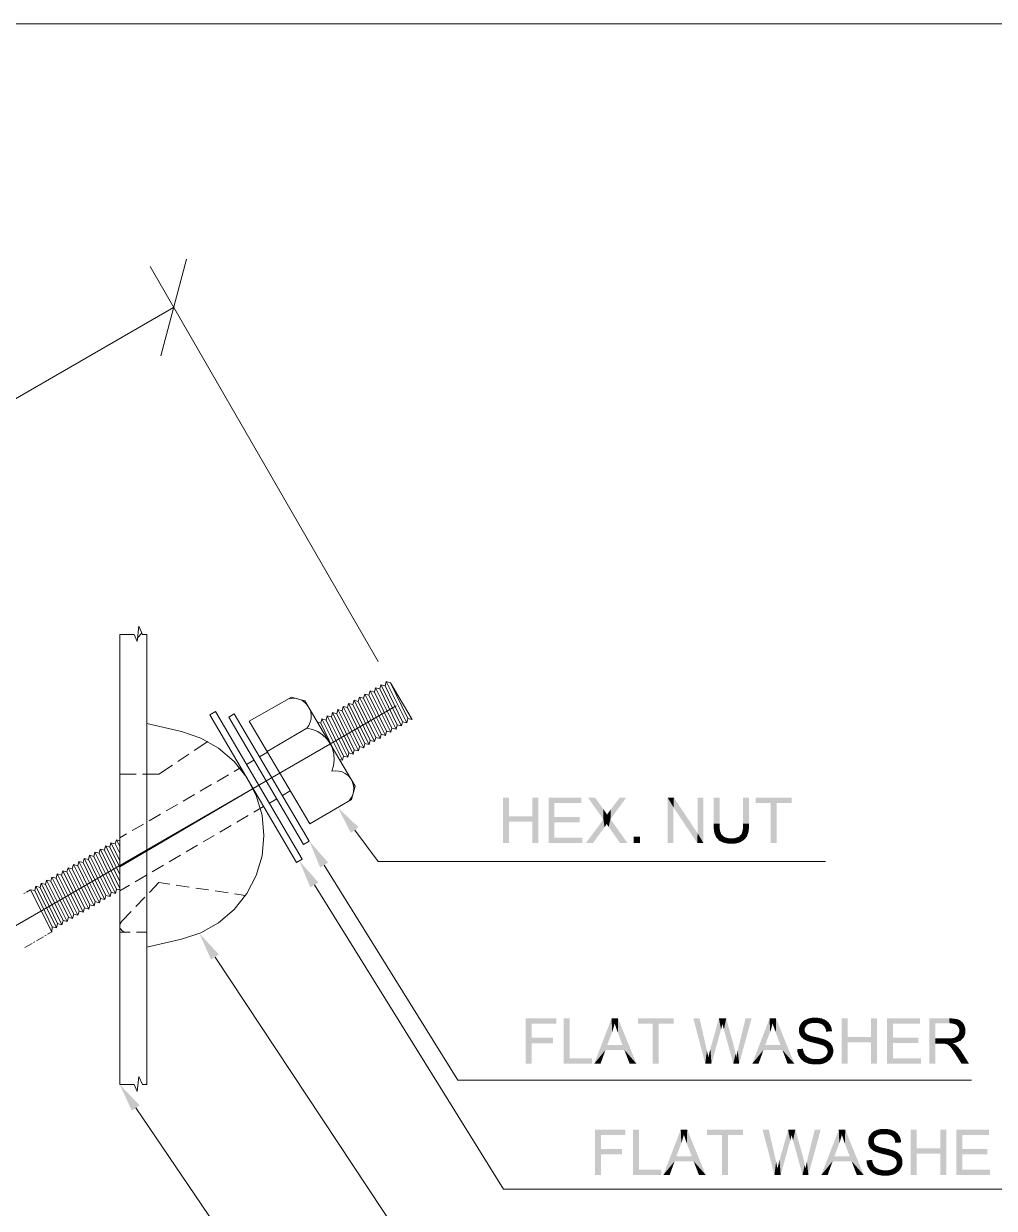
# Model space of a CAD drawing. Header units: millimetres. Extents: x 2 to 579, y 1 to 405.
# Drawn here: x 252.94 to 271.47, y 127.16 to 149.77 of the extents above; entities that cross this region are included whole.
import ezdxf

# ---------------------------------------------------------------- set-up
doc = ezdxf.new("R2010")
doc.units = ezdxf.units.MM
doc.linetypes.add('XKITLINE00', pattern=[0])
doc.layers.add('LinkedObject', color=7, linetype='Continuous', lineweight=0)

# ---------------------------------------------------------------- blocks, each defined once
blk = doc.blocks.new('*A4')
at = {"layer": 'LinkedObject'}
for color, points in [(7, [(262.206, 134.642), (262.091, 134.133), (262.091, 134.997)]), (7, [(262.206, 134.642), (262.091, 134.997), (262.206, 134.997)]), (7, [(262.769, 134.997), (262.655, 134.642), (262.655, 134.997)]), (7, [(262.655, 134.54), (262.655, 134.642), (262.769, 134.997)]), (7, [(262.655, 134.54), (262.769, 134.997), (262.769, 134.133)]), (7, [(263.075, 134.631), (262.961, 134.133), (262.961, 134.997)]), (7, [(263.075, 134.631), (262.961, 134.997), (263.075, 134.895)]), (7, [(263.585, 134.895), (262.961, 134.997), (263.585, 134.997)]), (7, [(263.075, 134.895), (262.961, 134.997), (263.585, 134.895)]), (7, [(263.852, 134.997), (264.009, 134.581), (263.715, 134.997)]), (7, [(264.009, 134.777), (264.009, 134.581), (263.852, 134.997)]), (7, [(264.144, 134.587), (264.146, 134.767), (264.443, 134.997)]), (7, [(264.443, 134.997), (264.146, 134.767), (264.319, 134.997)]), (7, [(265.236, 134.997), (265.346, 134.812), (265.236, 134.133)]), (7, [(265.346, 134.812), (265.236, 134.997), (265.354, 134.997)]), (7, [(265.346, 134.812), (265.354, 134.997), (265.799, 134.133)]), (7, [(265.799, 134.133), (265.354, 134.997), (265.807, 134.319)]), (7, [(265.916, 134.997), (265.807, 134.319), (265.807, 134.997)]), (7, [(265.916, 134.133), (265.807, 134.319), (265.916, 134.997)]), (7, [(266.225, 134.997), (266.111, 134.498), (266.111, 134.997)]), (7, [(266.225, 134.499), (266.111, 134.498), (266.225, 134.997)]), (7, [(266.79, 134.997), (266.676, 134.499), (266.676, 134.997)]), (7, [(266.79, 134.498), (266.676, 134.499), (266.79, 134.997)]), (7, [(266.915, 134.997), (267.199, 134.895), (266.915, 134.895)]), (7, [(267.313, 134.895), (267.199, 134.895), (266.915, 134.997)]), (7, [(267.313, 134.895), (266.915, 134.997), (267.599, 134.997)]), (7, [(267.313, 134.895), (267.599, 134.997), (267.599, 134.895)]), (6, [(259.334, 134.431), (259.19, 134.324), (258.94, 134.811)]), (7, [(264.034, 134.742), (264.009, 134.581), (264.009, 134.777)]), (7, [(264.068, 134.689), (264.009, 134.581), (264.034, 134.742)]), (7, [(264.126, 134.742), (264.144, 134.587), (264.092, 134.693)]), (7, [(264.146, 134.767), (264.144, 134.587), (264.126, 134.742)]), (7, [(265.236, 134.133), (265.346, 134.812), (265.346, 134.133)]), (7, [(267.199, 134.133), (267.313, 134.895), (267.313, 134.133)]), (7, [(267.199, 134.895), (267.313, 134.895), (267.199, 134.133)]), (7, [(262.206, 134.54), (262.091, 134.133), (262.206, 134.642)]), (7, [(262.091, 134.133), (262.206, 134.54), (262.206, 134.133)]), (7, [(262.206, 134.642), (262.655, 134.54), (262.206, 134.54)]), (7, [(262.655, 134.642), (262.655, 134.54), (262.206, 134.642)]), (7, [(262.655, 134.54), (262.769, 134.133), (262.655, 134.133)]), (7, [(263.075, 134.529), (262.961, 134.133), (263.075, 134.631)]), (7, [(263.075, 134.235), (262.961, 134.133), (263.075, 134.529)]), (7, [(263.553, 134.529), (263.075, 134.631), (263.553, 134.631)]), (7, [(263.075, 134.529), (263.075, 134.631), (263.553, 134.529)]), (7, [(264.009, 134.581), (264.031, 134.433), (263.675, 134.133)]), (7, [(264.078, 134.671), (264.009, 134.581), (264.068, 134.689)]), (7, [(264.009, 134.581), (264.078, 134.671), (264.144, 134.587)]), (7, [(264.144, 134.587), (264.072, 134.495), (264.009, 134.581)]), (7, [(264.031, 134.433), (264.009, 134.581), (264.038, 134.442)]), (7, [(264.038, 134.442), (264.009, 134.581), (264.058, 134.473)]), (7, [(264.058, 134.473), (264.009, 134.581), (264.072, 134.495)]), (7, [(264.072, 134.495), (264.144, 134.587), (264.081, 134.481)]), (7, [(264.092, 134.693), (264.144, 134.587), (264.078, 134.671)]), (7, [(264.081, 134.481), (264.144, 134.587), (264.099, 134.454)]), (7, [(264.099, 134.454), (264.144, 134.587), (264.108, 134.441)]), (7, [(264.108, 134.441), (264.144, 134.587), (264.325, 134.133)]), (7, [(264.325, 134.133), (264.144, 134.587), (264.467, 134.133)]), (7, [(263.675, 134.133), (264.031, 134.433), (263.812, 134.133)]), (7, [(265.807, 134.319), (265.916, 134.133), (265.799, 134.133)]), (7, [(266.225, 134.499), (266.111, 134.43), (266.111, 134.498)]), (7, [(266.225, 134.442), (266.111, 134.43), (266.225, 134.499)]), (7, [(266.225, 134.442), (266.144, 134.282), (266.111, 134.43)]), (7, [(266.111, 134.43), (266.144, 134.282), (266.127, 134.321)]), (7, [(266.235, 134.359), (266.144, 134.282), (266.225, 134.442)]), (7, [(266.144, 134.282), (266.235, 134.359), (266.246, 134.333)]), (7, [(266.256, 134.306), (266.144, 134.282), (266.246, 134.333)]), (7, [(266.256, 134.306), (266.254, 134.16), (266.144, 134.282)]), (7, [(266.144, 134.282), (266.254, 134.16), (266.16, 134.242)]), (7, [(266.292, 134.265), (266.254, 134.16), (266.256, 134.306)]), (7, [(266.76, 134.291), (266.622, 134.279), (266.649, 134.307)]), (7, [(266.746, 134.253), (266.622, 134.279), (266.76, 134.291)]), (7, [(266.649, 134.307), (266.79, 134.498), (266.76, 134.291)]), (7, [(266.676, 134.417), (266.79, 134.498), (266.649, 134.307)]), (7, [(266.79, 134.498), (266.676, 134.417), (266.676, 134.499)]), (7, [(266.76, 134.291), (266.79, 134.498), (266.775, 134.33)]), (7, [(266.775, 134.33), (266.79, 134.498), (266.79, 134.433)]), (6, [(258.756, 133.758), (258.604, 133.663), (258.395, 134.169)]), (7, [(262.961, 134.133), (263.075, 134.235), (263.605, 134.133)]), (7, [(263.605, 134.133), (263.075, 134.235), (263.605, 134.235)]), (7, [(264.705, 134.254), (264.584, 134.133), (264.584, 134.254)]), (7, [(264.705, 134.133), (264.584, 134.133), (264.705, 134.254)]), (7, [(266.16, 134.242), (266.254, 134.16), (266.215, 134.181)]), (7, [(266.254, 134.16), (266.292, 134.265), (266.318, 134.25)]), (7, [(266.343, 134.236), (266.254, 134.16), (266.318, 134.25)]), (7, [(266.343, 134.236), (266.452, 134.119), (266.254, 134.16)]), (7, [(266.254, 134.16), (266.452, 134.119), (266.292, 134.14)]), (7, [(266.292, 134.14), (266.452, 134.119), (266.392, 134.119)]), (7, [(266.406, 134.221), (266.452, 134.119), (266.343, 134.236)]), (7, [(266.452, 134.119), (266.406, 134.221), (266.442, 134.221)]), (7, [(266.505, 134.221), (266.452, 134.119), (266.442, 134.221)]), (7, [(266.452, 134.119), (266.505, 134.221), (266.515, 134.119)]), (7, [(266.654, 134.167), (266.505, 134.221), (266.595, 134.25)]), (7, [(266.616, 134.143), (266.505, 134.221), (266.654, 134.167)]), (7, [(266.515, 134.119), (266.505, 134.221), (266.616, 134.143)]), (7, [(266.622, 134.279), (266.693, 134.191), (266.595, 134.25)]), (7, [(266.595, 134.25), (266.693, 134.191), (266.654, 134.167)]), (7, [(266.693, 134.191), (266.622, 134.279), (266.746, 134.253)]), (6, [(258.569, 133.379), (258.416, 133.284), (258.207, 133.79)]), (6, [(256.671, 132.006), (256.521, 131.906), (256.298, 132.406)]), (7, [(262.64, 130.414), (262.526, 129.919), (262.526, 130.783)]), (7, [(262.64, 130.414), (262.526, 130.783), (262.64, 130.681)]), (7, [(263.109, 130.681), (262.526, 130.783), (263.109, 130.783)]), (7, [(262.64, 130.681), (262.526, 130.783), (263.109, 130.681)]), (7, [(263.366, 130.783), (263.252, 129.919), (263.252, 130.783)]), (7, [(263.366, 130.021), (263.252, 129.919), (263.366, 130.783)]), (7, [(264.165, 130.783), (264.176, 130.527), (263.833, 129.919)]), (7, [(264.176, 130.527), (264.165, 130.783), (264.191, 130.568)]), (7, [(264.191, 130.568), (264.165, 130.783), (264.214, 130.651)]), (7, [(264.214, 130.651), (264.165, 130.783), (264.223, 130.693)]), (7, [(264.288, 130.783), (264.223, 130.693), (264.165, 130.783)]), (7, [(264.223, 130.693), (264.288, 130.783), (264.233, 130.657)]), (7, [(264.233, 130.657), (264.288, 130.783), (264.264, 130.567)]), (7, [(264.264, 130.567), (264.288, 130.783), (264.284, 130.513)]), (7, [(264.284, 130.513), (264.288, 130.783), (264.374, 130.274)]), (7, [(264.374, 130.274), (264.288, 130.783), (264.41, 130.181)]), (7, [(264.41, 130.181), (264.288, 130.783), (264.64, 129.919)]), (7, [(264.667, 130.783), (264.951, 130.681), (264.667, 130.681)]), (7, [(265.066, 130.681), (264.951, 130.681), (264.667, 130.783)]), (7, [(265.066, 130.681), (264.667, 130.783), (265.351, 130.783)]), (7, [(264.951, 129.919), (265.066, 130.681), (265.066, 129.919)]), (7, [(264.951, 130.681), (265.066, 130.681), (264.951, 129.919)]), (7, [(265.066, 130.681), (265.351, 130.783), (265.351, 130.681)]), (7, [(265.844, 130.783), (265.953, 129.919), (265.726, 130.783)]), (7, [(265.974, 130.217), (265.953, 129.919), (265.844, 130.783)]), (7, [(266.214, 130.783), (266.254, 130.577), (266.05, 130.2)]), (7, [(266.254, 130.577), (266.214, 130.783), (266.26, 130.598)]), (7, [(266.26, 130.598), (266.214, 130.783), (266.273, 130.649)]), (7, [(266.273, 130.649), (266.214, 130.783), (266.28, 130.679)]), (7, [(266.352, 130.783), (266.28, 130.679), (266.214, 130.783)]), (7, [(266.28, 130.679), (266.352, 130.783), (266.282, 130.669)]), (7, [(266.282, 130.669), (266.352, 130.783), (266.296, 130.619)]), (7, [(266.296, 130.619), (266.352, 130.783), (266.308, 130.577)]), (7, [(266.308, 130.577), (266.352, 130.783), (266.475, 130.346)]), (7, [(266.836, 130.783), (266.586, 130.228), (266.721, 130.783)]), (7, [(266.6, 129.919), (266.586, 130.228), (266.836, 130.783)]), (7, [(267.18, 130.783), (267.191, 130.527), (266.848, 129.919)]), (7, [(267.191, 130.527), (267.18, 130.783), (267.206, 130.568)]), (7, [(267.206, 130.568), (267.18, 130.783), (267.229, 130.651)]), (7, [(267.229, 130.651), (267.18, 130.783), (267.238, 130.693)]), (7, [(267.303, 130.783), (267.238, 130.693), (267.18, 130.783)]), (7, [(267.238, 130.693), (267.303, 130.783), (267.248, 130.657)]), (7, [(267.248, 130.657), (267.303, 130.783), (267.279, 130.567)]), (7, [(267.279, 130.567), (267.303, 130.783), (267.299, 130.513)]), (7, [(267.299, 130.513), (267.303, 130.783), (267.39, 130.274)]), (7, [(267.39, 130.274), (267.303, 130.783), (267.425, 130.181)]), (7, [(267.425, 130.181), (267.303, 130.783), (267.655, 129.919)]), (7, [(267.778, 130.682), (267.741, 130.56), (267.76, 130.654)]), (7, [(267.875, 130.64), (267.741, 130.56), (267.778, 130.682)]), (7, [(267.797, 130.711), (267.898, 130.659), (267.778, 130.682)]), (7, [(267.778, 130.682), (267.898, 130.659), (267.875, 130.64)]), (7, [(267.851, 130.754), (267.898, 130.659), (267.797, 130.711)]), (7, [(267.922, 130.678), (267.851, 130.754), (267.887, 130.768)]), (7, [(267.898, 130.659), (267.851, 130.754), (267.922, 130.678)]), (7, [(267.922, 130.783), (267.998, 130.697), (267.887, 130.768)]), (7, [(267.887, 130.768), (267.998, 130.697), (267.922, 130.678)]), (7, [(268.002, 130.798), (267.998, 130.697), (267.922, 130.783)]), (7, [(268.045, 130.798), (267.998, 130.697), (268.002, 130.798)]), (7, [(267.998, 130.697), (268.045, 130.798), (268.049, 130.697)]), (7, [(268.045, 130.798), (268.099, 130.697), (268.049, 130.697)]), (7, [(268.178, 130.783), (268.045, 130.798), (268.093, 130.798)]), (7, [(268.214, 130.767), (268.045, 130.798), (268.178, 130.783)]), (7, [(268.174, 130.676), (268.045, 130.798), (268.214, 130.767)]), (7, [(268.099, 130.697), (268.045, 130.798), (268.174, 130.676)]), (7, [(268.214, 130.767), (268.2, 130.655), (268.174, 130.676)]), (7, [(268.251, 130.752), (268.2, 130.655), (268.214, 130.767)]), (7, [(268.2, 130.655), (268.251, 130.752), (268.225, 130.634)]), (7, [(268.225, 130.634), (268.251, 130.752), (268.327, 130.676)]), (7, [(268.327, 130.676), (268.255, 130.572), (268.225, 130.634)]), (7, [(268.327, 130.676), (268.251, 130.752), (268.307, 130.706)]), (7, [(268.347, 130.646), (268.255, 130.572), (268.327, 130.676)]), (7, [(268.669, 130.428), (268.555, 129.919), (268.555, 130.783)]), (7, [(268.669, 130.428), (268.555, 130.783), (268.669, 130.783)]), (7, [(269.233, 130.783), (269.119, 130.428), (269.119, 130.783)]), (7, [(269.119, 130.326), (269.119, 130.428), (269.233, 130.783)]), (7, [(269.119, 130.326), (269.233, 130.783), (269.233, 129.919)]), (7, [(269.538, 130.417), (269.424, 129.919), (269.424, 130.783)]), (7, [(269.538, 130.417), (269.424, 130.783), (269.538, 130.681)]), (7, [(270.049, 130.681), (269.424, 130.783), (270.049, 130.783)]), (7, [(269.538, 130.681), (269.424, 130.783), (270.049, 130.681)]), (7, [(270.343, 130.402), (270.229, 129.919), (270.229, 130.783)]), (7, [(270.229, 130.783), (270.343, 130.688), (270.343, 130.402)]), (7, [(270.616, 130.688), (270.229, 130.783), (270.611, 130.783)]), (7, [(270.343, 130.688), (270.229, 130.783), (270.616, 130.688)]), (7, [(270.611, 130.783), (270.664, 130.688), (270.616, 130.688)]), (7, [(270.756, 130.772), (270.611, 130.783), (270.669, 130.783)]), (7, [(270.786, 130.76), (270.611, 130.783), (270.756, 130.772)]), (7, [(270.734, 130.669), (270.611, 130.783), (270.786, 130.76)]), (7, [(270.664, 130.688), (270.611, 130.783), (270.734, 130.669)]), (7, [(270.786, 130.76), (270.756, 130.649), (270.734, 130.669)]), (7, [(270.816, 130.748), (270.756, 130.649), (270.786, 130.76)]), (7, [(270.756, 130.649), (270.816, 130.748), (270.779, 130.629)]), (7, [(270.779, 130.629), (270.816, 130.748), (270.882, 130.678)]), (7, [(270.882, 130.678), (270.801, 130.579), (270.779, 130.629)]), (7, [(270.9, 130.648), (270.801, 130.579), (270.882, 130.678)]), (7, [(270.882, 130.678), (270.816, 130.748), (270.864, 130.707)]), (7, [(263.833, 129.919), (264.176, 130.527), (264.081, 130.274)]), (7, [(266.05, 130.2), (266.254, 130.577), (266.072, 129.919)]), (7, [(266.475, 130.346), (266.488, 129.919), (266.308, 130.577)]), (7, [(266.848, 129.919), (267.191, 130.527), (267.096, 130.274)]), (7, [(267.76, 130.654), (267.741, 130.56), (267.741, 130.592)]), (7, [(267.851, 130.594), (267.741, 130.56), (267.875, 130.64)]), (7, [(267.741, 130.56), (267.851, 130.594), (267.851, 130.567)]), (7, [(267.851, 130.544), (267.741, 130.56), (267.851, 130.567)]), (7, [(267.741, 130.56), (267.851, 130.544), (267.741, 130.53)]), (7, [(267.741, 130.53), (267.851, 130.544), (267.756, 130.476)]), (7, [(267.756, 130.476), (267.851, 130.544), (267.772, 130.452)]), (7, [(267.772, 130.452), (267.851, 130.544), (267.868, 130.506)]), (7, [(267.868, 130.506), (267.833, 130.388), (267.772, 130.452)]), (7, [(267.772, 130.452), (267.833, 130.388), (267.787, 130.428)]), (7, [(267.885, 130.491), (267.833, 130.388), (267.868, 130.506)]), (7, [(267.833, 130.388), (267.885, 130.491), (267.864, 130.371)]), (7, [(267.864, 130.371), (267.885, 130.491), (267.901, 130.476)]), (7, [(267.864, 130.371), (267.901, 130.476), (267.887, 130.359)]), (7, [(267.887, 130.359), (267.901, 130.476), (267.971, 130.332)]), (7, [(267.971, 130.332), (267.901, 130.476), (267.987, 130.445)]), (7, [(267.971, 130.332), (267.987, 130.445), (268.03, 130.318)]), (7, [(268.03, 130.318), (267.987, 130.445), (268.057, 130.429)]), (7, [(268.368, 130.578), (268.255, 130.572), (268.347, 130.646)]), (7, [(268.369, 130.54), (268.255, 130.572), (268.368, 130.578)]), (7, [(268.255, 130.572), (268.369, 130.54), (268.26, 130.531)]), (7, [(270.859, 130.393), (270.733, 130.427), (270.766, 130.453)]), (7, [(270.778, 130.47), (270.859, 130.393), (270.766, 130.453)]), (7, [(270.789, 130.488), (270.859, 130.393), (270.778, 130.47)]), (7, [(270.789, 130.488), (270.918, 130.548), (270.859, 130.393)]), (7, [(270.801, 130.527), (270.918, 130.548), (270.789, 130.488)]), (7, [(270.918, 130.583), (270.801, 130.579), (270.9, 130.648)]), (7, [(270.918, 130.548), (270.801, 130.579), (270.918, 130.583)]), (7, [(270.801, 130.579), (270.918, 130.548), (270.801, 130.548)]), (7, [(270.918, 130.548), (270.801, 130.527), (270.801, 130.548)]), (7, [(270.859, 130.393), (270.918, 130.548), (270.889, 130.424)]), (7, [(270.889, 130.424), (270.918, 130.548), (270.918, 130.502)]), (7, [(262.64, 130.312), (262.526, 129.919), (262.64, 130.414)]), (7, [(262.526, 129.919), (262.64, 130.312), (262.64, 129.919)]), (7, [(263.045, 130.312), (262.64, 130.414), (263.045, 130.414)]), (7, [(262.64, 130.312), (262.64, 130.414), (263.045, 130.312)]), (7, [(264.048, 130.181), (263.833, 129.919), (264.081, 130.274)]), (7, [(264.081, 130.274), (264.41, 130.181), (264.048, 130.181)]), (7, [(264.374, 130.274), (264.41, 130.181), (264.081, 130.274)]), (7, [(265.985, 130.172), (265.953, 129.919), (265.974, 130.217)]), (7, [(266.498, 130.264), (266.488, 129.919), (266.475, 130.346)]), (7, [(266.532, 130.112), (266.488, 129.919), (266.498, 130.264)]), (7, [(266.586, 130.228), (266.6, 129.919), (266.573, 130.175)]), (7, [(267.064, 130.181), (266.848, 129.919), (267.096, 130.274)]), (7, [(267.096, 130.274), (267.425, 130.181), (267.064, 130.181)]), (7, [(267.39, 130.274), (267.425, 130.181), (267.096, 130.274)]), (7, [(268.03, 130.318), (268.057, 130.429), (268.09, 130.303)]), (7, [(268.09, 130.303), (268.057, 130.429), (268.126, 130.413)]), (7, [(268.09, 130.303), (268.126, 130.413), (268.166, 130.282)]), (7, [(268.166, 130.282), (268.126, 130.413), (268.184, 130.275)]), (7, [(268.184, 130.275), (268.126, 130.413), (268.211, 130.265)]), (7, [(268.222, 130.386), (268.211, 130.265), (268.126, 130.413)]), (7, [(268.248, 130.374), (268.211, 130.265), (268.222, 130.386)]), (7, [(268.211, 130.265), (268.248, 130.374), (268.25, 130.24)]), (7, [(268.25, 130.24), (268.248, 130.374), (268.286, 130.356)]), (7, [(268.25, 130.24), (268.286, 130.356), (268.262, 130.224)]), (7, [(268.262, 130.224), (268.286, 130.356), (268.274, 130.209)]), (7, [(268.286, 130.356), (268.359, 130.286), (268.274, 130.209)]), (7, [(268.274, 130.209), (268.359, 130.286), (268.286, 130.174)]), (7, [(268.359, 130.286), (268.286, 130.356), (268.341, 130.312)]), (7, [(268.286, 130.174), (268.359, 130.286), (268.377, 130.259)]), (7, [(268.286, 130.174), (268.377, 130.259), (268.286, 130.153)]), (7, [(268.286, 130.153), (268.377, 130.259), (268.286, 130.133)]), (7, [(268.377, 130.259), (268.395, 130.163), (268.286, 130.133)]), (7, [(268.395, 130.163), (268.377, 130.259), (268.395, 130.198)]), (7, [(268.669, 130.326), (268.555, 129.919), (268.669, 130.428)]), (7, [(268.555, 129.919), (268.669, 130.326), (268.669, 129.919)]), (7, [(268.669, 130.428), (269.119, 130.326), (268.669, 130.326)]), (7, [(269.119, 130.428), (269.119, 130.326), (268.669, 130.428)]), (7, [(269.119, 130.326), (269.233, 129.919), (269.119, 129.919)]), (7, [(269.538, 130.315), (269.424, 129.919), (269.538, 130.417)]), (7, [(269.538, 130.021), (269.424, 129.919), (269.538, 130.315)]), (7, [(270.017, 130.315), (269.538, 130.417), (270.017, 130.417)]), (7, [(269.538, 130.315), (269.538, 130.417), (270.017, 130.315)]), (7, [(270.343, 130.402), (270.343, 130.303), (270.229, 129.919)]), (7, [(270.229, 129.919), (270.343, 130.303), (270.343, 129.919)]), (7, [(270.475, 130.303), (270.343, 130.402), (270.588, 130.402)]), (7, [(270.343, 130.303), (270.343, 130.402), (270.475, 130.303)]), (7, [(270.475, 130.303), (270.588, 130.402), (270.497, 130.303)]), (7, [(270.497, 130.303), (270.588, 130.402), (270.529, 130.301)]), (7, [(270.529, 130.301), (270.588, 130.402), (270.539, 130.299)]), (7, [(270.539, 130.299), (270.588, 130.402), (270.552, 130.296)]), (7, [(270.552, 130.296), (270.588, 130.402), (270.578, 130.284)]), (7, [(270.578, 130.284), (270.588, 130.402), (270.627, 130.402)]), (7, [(270.578, 130.284), (270.627, 130.402), (270.591, 130.276)]), (7, [(270.627, 130.402), (270.675, 130.312), (270.591, 130.276)]), (7, [(270.591, 130.276), (270.675, 130.312), (270.604, 130.268)]), (7, [(270.675, 130.312), (270.633, 130.239), (270.604, 130.268)]), (7, [(270.689, 130.41), (270.675, 130.312), (270.627, 130.402)]), (7, [(270.698, 130.302), (270.633, 130.239), (270.675, 130.312)]), (7, [(270.633, 130.239), (270.698, 130.302), (270.649, 130.218)]), (7, [(270.649, 130.218), (270.698, 130.302), (270.665, 130.197)]), (7, [(270.665, 130.197), (270.698, 130.302), (270.744, 130.269)]), (7, [(270.744, 130.269), (270.706, 130.138), (270.665, 130.197)]), (7, [(270.675, 130.312), (270.689, 130.41), (270.737, 130.321)]), (7, [(270.711, 130.418), (270.859, 130.393), (270.689, 130.41)]), (7, [(270.829, 130.361), (270.689, 130.41), (270.859, 130.393)]), (7, [(270.737, 130.321), (270.689, 130.41), (270.829, 130.361)]), (7, [(270.744, 130.269), (270.698, 130.302), (270.732, 130.28)]), (7, [(270.769, 130.246), (270.706, 130.138), (270.744, 130.269)]), (7, [(270.816, 130.189), (270.706, 130.138), (270.769, 130.246)]), (7, [(270.733, 130.427), (270.859, 130.393), (270.711, 130.418)]), (7, [(263.252, 129.919), (263.366, 130.021), (263.791, 129.919)]), (7, [(263.791, 129.919), (263.366, 130.021), (263.791, 130.021)]), (7, [(263.833, 129.919), (264.048, 130.181), (263.954, 129.919)]), (7, [(264.41, 130.181), (264.64, 129.919), (264.51, 129.919)]), (7, [(266.003, 130.084), (265.953, 129.919), (265.985, 130.172)]), (7, [(266.01, 130.04), (265.953, 129.919), (266.003, 130.084)]), (7, [(266.01, 130.04), (266.072, 129.919), (265.953, 129.919)]), (7, [(266.027, 130.109), (266.072, 129.919), (266.01, 130.04)]), (7, [(266.047, 130.189), (266.072, 129.919), (266.027, 130.109)]), (7, [(266.05, 130.2), (266.072, 129.919), (266.047, 130.189)]), (7, [(266.543, 130.04), (266.488, 129.919), (266.532, 130.112)]), (7, [(266.543, 130.04), (266.6, 129.919), (266.488, 129.919)]), (7, [(266.551, 130.081), (266.6, 129.919), (266.543, 130.04)]), (7, [(266.573, 130.175), (266.6, 129.919), (266.551, 130.081)]), (7, [(266.848, 129.919), (267.064, 130.181), (266.969, 129.919)]), (7, [(267.425, 130.181), (267.655, 129.919), (267.525, 129.919)]), (7, [(267.821, 130.174), (267.709, 130.197), (267.817, 130.206)]), (7, [(267.709, 130.197), (267.757, 130.042), (267.711, 130.153)]), (7, [(267.821, 130.174), (267.757, 130.042), (267.709, 130.197)]), (7, [(267.711, 130.153), (267.757, 130.042), (267.734, 130.076)]), (7, [(267.839, 130.12), (267.757, 130.042), (267.821, 130.174)]), (7, [(267.757, 130.042), (267.839, 130.12), (267.779, 130.007)]), (7, [(267.779, 130.007), (267.839, 130.12), (267.841, 129.956)]), (7, [(267.853, 130.1), (267.841, 129.956), (267.839, 130.12)]), (7, [(267.867, 130.079), (267.841, 129.956), (267.853, 130.1)]), (7, [(267.867, 130.079), (267.881, 129.939), (267.841, 129.956)]), (7, [(267.91, 130.045), (267.881, 129.939), (267.867, 130.079)]), (7, [(267.881, 129.939), (267.91, 130.045), (267.92, 129.922)]), (7, [(267.94, 130.032), (267.92, 129.922), (267.91, 130.045)]), (7, [(267.969, 130.019), (267.92, 129.922), (267.94, 130.032)]), (7, [(267.969, 130.019), (268.018, 129.905), (267.92, 129.922)]), (7, [(268.035, 130.007), (268.018, 129.905), (267.969, 130.019)]), (7, [(268.035, 130.007), (268.077, 129.905), (268.018, 129.905)]), (7, [(268.072, 130.007), (268.077, 129.905), (268.035, 130.007)]), (7, [(268.072, 130.007), (268.123, 129.905), (268.077, 129.905)]), (7, [(268.104, 130.007), (268.123, 129.905), (268.072, 130.007)]), (7, [(268.162, 130.016), (268.243, 129.938), (268.104, 130.007)]), (7, [(268.104, 130.007), (268.243, 129.938), (268.123, 129.905)]), (7, [(268.187, 130.026), (268.336, 130.003), (268.162, 130.016)]), (7, [(268.28, 129.955), (268.162, 130.016), (268.336, 130.003)]), (7, [(268.243, 129.938), (268.162, 130.016), (268.28, 129.955)]), (7, [(268.212, 130.036), (268.336, 130.003), (268.187, 130.026)]), (7, [(268.249, 130.063), (268.356, 130.033), (268.212, 130.036)]), (7, [(268.212, 130.036), (268.356, 130.033), (268.336, 130.003)]), (7, [(268.261, 130.079), (268.376, 130.064), (268.249, 130.063)]), (7, [(268.356, 130.033), (268.249, 130.063), (268.376, 130.064)]), (7, [(268.273, 130.096), (268.376, 130.064), (268.261, 130.079)]), (7, [(268.273, 130.096), (268.395, 130.163), (268.376, 130.064)]), (7, [(268.286, 130.133), (268.395, 130.163), (268.273, 130.096)]), (7, [(268.376, 130.064), (268.395, 130.163), (268.395, 130.129)]), (7, [(269.424, 129.919), (269.538, 130.021), (270.069, 129.919)]), (7, [(270.069, 129.919), (269.538, 130.021), (270.069, 130.021)]), (7, [(270.706, 130.138), (270.816, 130.189), (270.731, 130.099)]), (7, [(270.731, 130.099), (270.816, 130.189), (270.839, 130.154)]), (7, [(270.731, 130.099), (270.839, 130.154), (270.845, 129.919)]), (7, [(270.845, 129.919), (270.839, 130.154), (270.988, 129.919)]), (7, [(268.123, 129.905), (268.243, 129.938), (268.206, 129.922)]), (6, [(255.157, 129.127), (255.008, 129.025), (254.778, 129.522)]), (7, [(263.961, 128.292), (263.847, 127.798), (263.847, 128.662)]), (7, [(263.961, 128.292), (263.847, 128.662), (263.961, 128.56)]), (7, [(264.429, 128.56), (263.847, 128.662), (264.429, 128.662)]), (7, [(263.961, 128.56), (263.847, 128.662), (264.429, 128.56)]), (7, [(264.687, 128.662), (264.573, 127.798), (264.573, 128.662)]), (7, [(264.687, 127.9), (264.573, 127.798), (264.687, 128.662)]), (7, [(265.485, 128.662), (265.497, 128.406), (265.153, 127.798)]), (7, [(265.497, 128.406), (265.485, 128.662), (265.511, 128.447)]), (7, [(265.511, 128.447), (265.485, 128.662), (265.535, 128.529)]), (7, [(265.535, 128.529), (265.485, 128.662), (265.543, 128.571)]), (7, [(265.608, 128.662), (265.543, 128.571), (265.485, 128.662)]), (7, [(265.543, 128.571), (265.608, 128.662), (265.554, 128.536)]), (7, [(265.554, 128.536), (265.608, 128.662), (265.584, 128.446)]), (7, [(265.584, 128.446), (265.608, 128.662), (265.604, 128.391)]), (7, [(265.604, 128.391), (265.608, 128.662), (265.695, 128.153)]), (7, [(265.695, 128.153), (265.608, 128.662), (265.731, 128.059)]), (7, [(265.731, 128.059), (265.608, 128.662), (265.961, 127.798)]), (7, [(265.988, 128.662), (266.272, 128.56), (265.988, 128.56)]), (7, [(266.386, 128.56), (266.272, 128.56), (265.988, 128.662)]), (7, [(266.386, 128.56), (265.988, 128.662), (266.672, 128.662)]), (7, [(266.386, 128.56), (266.672, 128.662), (266.672, 128.56)]), (7, [(267.164, 128.662), (267.274, 127.798), (267.046, 128.662)]), (7, [(267.295, 128.095), (267.274, 127.798), (267.164, 128.662)]), (7, [(267.535, 128.662), (267.574, 128.456), (267.37, 128.078)]), (7, [(267.574, 128.456), (267.535, 128.662), (267.58, 128.477)]), (7, [(267.58, 128.477), (267.535, 128.662), (267.593, 128.528)]), (7, [(267.593, 128.528), (267.535, 128.662), (267.6, 128.557)]), (7, [(267.672, 128.662), (267.6, 128.557), (267.535, 128.662)]), (7, [(267.6, 128.557), (267.672, 128.662), (267.603, 128.548)]), (7, [(267.603, 128.548), (267.672, 128.662), (267.617, 128.497)]), (7, [(267.617, 128.497), (267.672, 128.662), (267.628, 128.456)]), (7, [(267.628, 128.456), (267.672, 128.662), (267.795, 128.224)]), (7, [(268.156, 128.662), (267.906, 128.106), (268.042, 128.662)]), (7, [(267.921, 127.798), (267.906, 128.106), (268.156, 128.662)]), (7, [(268.501, 128.662), (268.512, 128.406), (268.169, 127.798)]), (7, [(268.512, 128.406), (268.501, 128.662), (268.527, 128.447)]), (7, [(268.527, 128.447), (268.501, 128.662), (268.55, 128.529)]), (7, [(268.55, 128.529), (268.501, 128.662), (268.559, 128.571)]), (7, [(268.624, 128.662), (268.559, 128.571), (268.501, 128.662)]), (7, [(268.559, 128.571), (268.624, 128.662), (268.569, 128.536)]), (7, [(268.569, 128.536), (268.624, 128.662), (268.6, 128.446)]), (7, [(268.6, 128.446), (268.624, 128.662), (268.62, 128.391)]), (7, [(268.62, 128.391), (268.624, 128.662), (268.71, 128.153)]), (7, [(268.71, 128.153), (268.624, 128.662), (268.746, 128.059)]), (7, [(268.746, 128.059), (268.624, 128.662), (268.976, 127.798)]), (7, [(269.172, 128.632), (269.219, 128.537), (269.118, 128.589)]), (7, [(269.243, 128.556), (269.172, 128.632), (269.207, 128.647)]), (7, [(269.219, 128.537), (269.172, 128.632), (269.243, 128.556)]), (7, [(269.243, 128.662), (269.318, 128.575), (269.207, 128.647)]), (7, [(269.207, 128.647), (269.318, 128.575), (269.243, 128.556)]), (7, [(269.322, 128.676), (269.318, 128.575), (269.243, 128.662)]), (7, [(269.366, 128.676), (269.318, 128.575), (269.322, 128.676)]), (7, [(269.318, 128.575), (269.366, 128.676), (269.37, 128.575)]), (7, [(269.366, 128.676), (269.42, 128.575), (269.37, 128.575)]), (7, [(269.498, 128.661), (269.366, 128.676), (269.414, 128.676)]), (7, [(269.535, 128.645), (269.366, 128.676), (269.498, 128.661)]), (7, [(269.495, 128.554), (269.366, 128.676), (269.535, 128.645)]), (7, [(269.42, 128.575), (269.366, 128.676), (269.495, 128.554)]), (7, [(269.535, 128.645), (269.521, 128.533), (269.495, 128.554)]), (7, [(269.572, 128.63), (269.521, 128.533), (269.535, 128.645)]), (7, [(269.521, 128.533), (269.572, 128.63), (269.546, 128.512)]), (7, [(269.546, 128.512), (269.572, 128.63), (269.648, 128.554)]), (7, [(269.648, 128.554), (269.572, 128.63), (269.628, 128.584)]), (7, [(269.99, 128.307), (269.876, 127.798), (269.876, 128.662)]), (7, [(269.99, 128.307), (269.876, 128.662), (269.99, 128.662)]), (7, [(270.553, 128.662), (270.439, 128.307), (270.439, 128.662)]), (7, [(270.439, 128.205), (270.439, 128.307), (270.553, 128.662)]), (7, [(270.439, 128.205), (270.553, 128.662), (270.553, 127.798)]), (7, [(270.859, 128.295), (270.745, 127.798), (270.745, 128.662)]), (7, [(270.859, 128.295), (270.745, 128.662), (270.859, 128.56)]), (7, [(271.37, 128.56), (270.745, 128.662), (271.37, 128.662)]), (7, [(270.859, 128.56), (270.745, 128.662), (271.37, 128.56)]), (7, [(265.153, 127.798), (265.497, 128.406), (265.401, 128.153)]), (7, [(266.272, 127.798), (266.386, 128.56), (266.386, 127.798)]), (7, [(266.272, 128.56), (266.386, 128.56), (266.272, 127.798)]), (7, [(267.37, 128.078), (267.574, 128.456), (267.392, 127.798)]), (7, [(267.795, 128.224), (267.809, 127.798), (267.628, 128.456)]), (7, [(268.169, 127.798), (268.512, 128.406), (268.417, 128.153)]), (7, [(269.099, 128.56), (269.062, 128.438), (269.08, 128.532)]), (7, [(269.195, 128.518), (269.062, 128.438), (269.099, 128.56)]), (7, [(269.08, 128.532), (269.062, 128.438), (269.062, 128.471)]), (7, [(269.172, 128.472), (269.062, 128.438), (269.195, 128.518)]), (7, [(269.062, 128.438), (269.172, 128.472), (269.172, 128.446)]), (7, [(269.172, 128.422), (269.062, 128.438), (269.172, 128.446)]), (7, [(269.062, 128.438), (269.172, 128.422), (269.062, 128.408)]), (7, [(269.062, 128.408), (269.172, 128.422), (269.077, 128.354)]), (7, [(269.077, 128.354), (269.172, 128.422), (269.092, 128.33)]), (7, [(269.092, 128.33), (269.172, 128.422), (269.188, 128.384)]), (7, [(269.118, 128.589), (269.219, 128.537), (269.099, 128.56)]), (7, [(269.099, 128.56), (269.219, 128.537), (269.195, 128.518)]), (7, [(269.648, 128.554), (269.576, 128.45), (269.546, 128.512)]), (7, [(269.667, 128.524), (269.576, 128.45), (269.648, 128.554)]), (7, [(269.689, 128.456), (269.576, 128.45), (269.667, 128.524)]), (7, [(269.69, 128.418), (269.576, 128.45), (269.689, 128.456)]), (7, [(269.576, 128.45), (269.69, 128.418), (269.58, 128.409)]), (7, [(263.961, 128.19), (263.847, 127.798), (263.961, 128.292)]), (7, [(263.847, 127.798), (263.961, 128.19), (263.961, 127.798)]), (7, [(264.366, 128.19), (263.961, 128.292), (264.366, 128.292)]), (7, [(263.961, 128.19), (263.961, 128.292), (264.366, 128.19)]), (7, [(267.819, 128.143), (267.809, 127.798), (267.795, 128.224)]), (7, [(269.188, 128.384), (269.153, 128.266), (269.092, 128.33)]), (7, [(269.092, 128.33), (269.153, 128.266), (269.107, 128.306)]), (7, [(269.205, 128.369), (269.153, 128.266), (269.188, 128.384)]), (7, [(269.153, 128.266), (269.205, 128.369), (269.184, 128.25)]), (7, [(269.184, 128.25), (269.205, 128.369), (269.222, 128.354)]), (7, [(269.184, 128.25), (269.222, 128.354), (269.208, 128.237)]), (7, [(269.208, 128.237), (269.222, 128.354), (269.291, 128.21)]), (7, [(269.291, 128.21), (269.222, 128.354), (269.308, 128.323)]), (7, [(269.291, 128.21), (269.308, 128.323), (269.351, 128.196)]), (7, [(269.351, 128.196), (269.308, 128.323), (269.377, 128.307)]), (7, [(269.351, 128.196), (269.377, 128.307), (269.41, 128.182)]), (7, [(269.41, 128.182), (269.377, 128.307), (269.447, 128.292)]), (7, [(269.41, 128.182), (269.447, 128.292), (269.487, 128.161)]), (7, [(269.487, 128.161), (269.447, 128.292), (269.504, 128.154)]), (7, [(269.504, 128.154), (269.447, 128.292), (269.531, 128.143)]), (7, [(269.543, 128.264), (269.531, 128.143), (269.447, 128.292)]), (7, [(269.569, 128.252), (269.531, 128.143), (269.543, 128.264)]), (7, [(269.531, 128.143), (269.569, 128.252), (269.57, 128.118)]), (7, [(269.57, 128.118), (269.569, 128.252), (269.606, 128.235)]), (7, [(269.57, 128.118), (269.606, 128.235), (269.582, 128.103)]), (7, [(269.582, 128.103), (269.606, 128.235), (269.594, 128.088)]), (7, [(269.606, 128.235), (269.68, 128.164), (269.594, 128.088)]), (7, [(269.68, 128.164), (269.606, 128.235), (269.662, 128.191)]), (7, [(269.99, 128.205), (269.876, 127.798), (269.99, 128.307)]), (7, [(269.876, 127.798), (269.99, 128.205), (269.99, 127.798)]), (7, [(269.99, 128.307), (270.439, 128.205), (269.99, 128.205)]), (7, [(270.439, 128.307), (270.439, 128.205), (269.99, 128.307)]), (7, [(270.439, 128.205), (270.553, 127.798), (270.439, 127.798)]), (7, [(270.859, 128.193), (270.745, 127.798), (270.859, 128.295)]), (7, [(270.859, 127.9), (270.745, 127.798), (270.859, 128.193)]), (7, [(271.338, 128.193), (270.859, 128.295), (271.338, 128.295)]), (7, [(270.859, 128.193), (270.859, 128.295), (271.338, 128.193)]), (7, [(265.369, 128.059), (265.153, 127.798), (265.401, 128.153)]), (7, [(265.153, 127.798), (265.369, 128.059), (265.274, 127.798)]), (7, [(265.401, 128.153), (265.731, 128.059), (265.369, 128.059)]), (7, [(265.695, 128.153), (265.731, 128.059), (265.401, 128.153)]), (7, [(265.731, 128.059), (265.961, 127.798), (265.831, 127.798)]), (7, [(267.305, 128.051), (267.274, 127.798), (267.295, 128.095)]), (7, [(267.323, 127.962), (267.274, 127.798), (267.305, 128.051)]), (7, [(267.331, 127.919), (267.274, 127.798), (267.323, 127.962)]), (7, [(267.348, 127.988), (267.392, 127.798), (267.331, 127.919)]), (7, [(267.367, 128.067), (267.392, 127.798), (267.348, 127.988)]), (7, [(267.37, 128.078), (267.392, 127.798), (267.367, 128.067)]), (7, [(267.852, 127.99), (267.809, 127.798), (267.819, 128.143)]), (7, [(267.863, 127.919), (267.809, 127.798), (267.852, 127.99)]), (7, [(267.872, 127.959), (267.921, 127.798), (267.863, 127.919)]), (7, [(267.893, 128.053), (267.921, 127.798), (267.872, 127.959)]), (7, [(267.906, 128.106), (267.921, 127.798), (267.893, 128.053)]), (7, [(268.384, 128.059), (268.169, 127.798), (268.417, 128.153)]), (7, [(268.169, 127.798), (268.384, 128.059), (268.289, 127.798)]), (7, [(268.417, 128.153), (268.746, 128.059), (268.384, 128.059)]), (7, [(268.71, 128.153), (268.746, 128.059), (268.417, 128.153)]), (7, [(268.746, 128.059), (268.976, 127.798), (268.846, 127.798)]), (7, [(269.142, 128.052), (269.03, 128.075), (269.138, 128.085)]), (7, [(269.03, 128.075), (269.077, 127.92), (269.031, 128.032)]), (7, [(269.142, 128.052), (269.077, 127.92), (269.03, 128.075)]), (7, [(269.031, 128.032), (269.077, 127.92), (269.055, 127.954)]), (7, [(269.16, 127.999), (269.077, 127.92), (269.142, 128.052)]), (7, [(269.077, 127.92), (269.16, 127.999), (269.1, 127.886)]), (7, [(269.1, 127.886), (269.16, 127.999), (269.162, 127.834)]), (7, [(269.173, 127.978), (269.162, 127.834), (269.16, 127.999)]), (7, [(269.187, 127.957), (269.162, 127.834), (269.173, 127.978)]), (7, [(269.187, 127.957), (269.201, 127.817), (269.162, 127.834)]), (7, [(269.231, 127.923), (269.201, 127.817), (269.187, 127.957)]), (7, [(269.582, 127.958), (269.696, 127.942), (269.57, 127.941)]), (7, [(269.594, 127.975), (269.696, 127.942), (269.582, 127.958)]), (7, [(269.594, 128.088), (269.68, 128.164), (269.606, 128.052)]), (7, [(269.594, 127.975), (269.716, 128.041), (269.696, 127.942)]), (7, [(269.606, 128.012), (269.716, 128.041), (269.594, 127.975)]), (7, [(269.606, 128.052), (269.68, 128.164), (269.698, 128.138)]), (7, [(269.606, 128.052), (269.698, 128.138), (269.606, 128.032)]), (7, [(269.606, 128.032), (269.698, 128.138), (269.606, 128.012)]), (7, [(269.698, 128.138), (269.716, 128.041), (269.606, 128.012)]), (7, [(269.696, 127.942), (269.716, 128.041), (269.716, 128.007)]), (7, [(269.716, 128.041), (269.698, 128.138), (269.716, 128.076)]), (7, [(264.573, 127.798), (264.687, 127.9), (265.112, 127.798)]), (7, [(265.112, 127.798), (264.687, 127.9), (265.112, 127.9)]), (7, [(267.331, 127.919), (267.392, 127.798), (267.274, 127.798)]), (7, [(267.863, 127.919), (267.921, 127.798), (267.809, 127.798)]), (7, [(269.201, 127.817), (269.231, 127.923), (269.241, 127.8)]), (7, [(269.26, 127.911), (269.241, 127.8), (269.231, 127.923)]), (7, [(269.29, 127.898), (269.241, 127.8), (269.26, 127.911)]), (7, [(269.29, 127.898), (269.339, 127.783), (269.241, 127.8)]), (7, [(269.356, 127.885), (269.339, 127.783), (269.29, 127.898)]), (7, [(269.356, 127.885), (269.397, 127.783), (269.339, 127.783)]), (7, [(269.392, 127.885), (269.397, 127.783), (269.356, 127.885)]), (7, [(269.392, 127.885), (269.443, 127.783), (269.397, 127.783)]), (7, [(269.425, 127.885), (269.443, 127.783), (269.392, 127.885)]), (7, [(269.483, 127.895), (269.563, 127.817), (269.425, 127.885)]), (7, [(269.425, 127.885), (269.563, 127.817), (269.443, 127.783)]), (7, [(269.443, 127.783), (269.563, 127.817), (269.527, 127.8)]), (7, [(269.508, 127.904), (269.657, 127.881), (269.483, 127.895)]), (7, [(269.6, 127.834), (269.483, 127.895), (269.657, 127.881)]), (7, [(269.563, 127.817), (269.483, 127.895), (269.6, 127.834)]), (7, [(269.532, 127.914), (269.657, 127.881), (269.508, 127.904)]), (7, [(269.57, 127.941), (269.677, 127.912), (269.532, 127.914)]), (7, [(269.532, 127.914), (269.677, 127.912), (269.657, 127.881)]), (7, [(269.677, 127.912), (269.57, 127.941), (269.696, 127.942)]), (7, [(270.745, 127.798), (270.859, 127.9), (271.39, 127.798)]), (7, [(271.39, 127.798), (270.859, 127.9), (271.39, 127.9)])]:
    blk.add_hatch(color=color, dxfattribs=at).paths.add_polyline_path(points, flags=17)
at = {"layer": 'LinkedObject', "color": 2, "linetype": 'XKITLINE00', "lineweight": 0}
for p, q in [((198.548, 149.767), (282.7, 149.767)), ((256.859, 136.536), (256.964, 136.598)), ((256.964, 136.598), (258.395, 134.169)), ((258.284, 134.104), (256.859, 136.536)), ((258.284, 134.104), (258.395, 134.169))]:
    blk.add_line(p, q, dxfattribs=at)
at = {"layer": 'LinkedObject', "color": 6, "linetype": 'XKITLINE00', "lineweight": 0}
for p, q in [((259.713, 137.595), (255.357, 145.133)), ((255.56, 143.431), (256.054, 145.276)), ((214.414, 120.43), (255.807, 144.353)), ((245.231, 128.186), (260.052, 136.752)), ((259.262, 134.378), (259.71, 133.776)), ((258.68, 133.71), (261.233, 129.606)), ((259.71, 133.776), (268.245, 133.776)), ((258.492, 133.332), (262.103, 127.527)), ((256.596, 131.956), (261.161, 125.063)), ((261.233, 129.606), (271.035, 129.606)), ((255.082, 129.076), (259.556, 122.517)), ((262.103, 127.527), (280.203, 127.527))]:
    blk.add_line(p, q, dxfattribs=at)
at = {"layer": 'LinkedObject', "color": 7, "linetype": 'XKITLINE00', "lineweight": 0}
for p, q in [((255.807, 144.353), (255.807, 144.353)), ((255.142, 138.267), (255.109, 137.98)), ((255.202, 138.134), (255.117, 138.049)), ((255.212, 138.111), (255.142, 138.267)), ((254.778, 129.522), (254.778, 138.111)), ((254.778, 138.111), (255.052, 138.111)), ((255.109, 137.98), (255.052, 138.111)), ((255.212, 138.111), (255.296, 138.111)), ((255.296, 138.111), (255.296, 129.522)), ((260.163, 136.816), (260.163, 136.816)), ((255.296, 136.41), (255.954, 136.258)), ((256.324, 136.134), (255.954, 136.258)), ((256.663, 135.942), (256.324, 136.134)), ((256.96, 135.689), (256.663, 135.942)), ((257.203, 135.384), (256.96, 135.689)), ((257.383, 135.038), (257.203, 135.384)), ((257.493, 134.664), (257.383, 135.038)), ((257.531, 134.276), (257.493, 134.664)), ((257.493, 133.888), (257.531, 134.276)), ((257.383, 133.514), (257.493, 133.888)), ((257.203, 133.168), (257.383, 133.514)), ((256.96, 132.863), (257.203, 133.168)), ((256.663, 132.609), (256.96, 132.863)), ((256.324, 132.417), (256.663, 132.609)), ((255.296, 132.142), (255.954, 132.294)), ((255.954, 132.294), (256.324, 132.417))]:
    blk.add_line(p, q, dxfattribs=at)
at = {"layer": 'LinkedObject', "color": 1, "linetype": 'XKITLINE00', "lineweight": 0}
for p, q in [((259.535, 136.953), (259.556, 137.034)), ((259.949, 136.245), (259.556, 137.034)), ((259.556, 137.034), (259.637, 137.012)), ((259.637, 137.012), (259.658, 137.093)), ((259.637, 137.012), (259.971, 136.326)), ((259.658, 137.093), (259.739, 137.072)), ((260.052, 136.305), (259.658, 137.093)), ((259.739, 137.072), (259.761, 137.152)), ((259.739, 137.072), (260.073, 136.386)), ((259.761, 137.152), (259.842, 137.131)), ((260.154, 136.365), (259.761, 137.152)), ((259.842, 137.131), (259.863, 137.212)), ((259.842, 137.131), (260.175, 136.446)), ((259.863, 137.212), (259.944, 137.19)), ((260.256, 136.425), (259.863, 137.212)), ((259.944, 137.19), (260.277, 136.505)), ((259.944, 137.19), (260.356, 136.488)), ((259.125, 136.716), (259.146, 136.797)), ((259.539, 136.01), (259.146, 136.797)), ((259.146, 136.797), (259.227, 136.775)), ((259.227, 136.775), (259.249, 136.856)), ((259.227, 136.775), (259.56, 136.091)), ((259.249, 136.856), (259.33, 136.835)), ((259.643, 136.066), (259.249, 136.856)), ((259.33, 136.835), (259.351, 136.915)), ((259.33, 136.835), (259.664, 136.147)), ((259.745, 136.125), (259.351, 136.915)), ((259.351, 136.915), (259.432, 136.894)), ((259.432, 136.894), (259.453, 136.975)), ((259.432, 136.894), (259.766, 136.206)), ((259.847, 136.185), (259.453, 136.975)), ((259.453, 136.975), (259.535, 136.953)), ((259.535, 136.953), (259.869, 136.266)), ((256.499, 136.578), (256.604, 136.639)), ((258.152, 133.757), (256.499, 136.578)), ((256.604, 136.639), (258.262, 133.823)), ((258.715, 136.479), (258.737, 136.56)), ((259.131, 135.77), (258.737, 136.56)), ((258.737, 136.56), (258.818, 136.538)), ((258.818, 136.538), (258.839, 136.619)), ((259.233, 135.83), (258.839, 136.619)), ((258.839, 136.619), (258.92, 136.598)), ((258.92, 136.598), (258.941, 136.678)), ((258.92, 136.598), (259.254, 135.911)), ((259.335, 135.89), (258.941, 136.678)), ((258.941, 136.678), (259.023, 136.657)), ((259.023, 136.657), (259.044, 136.737)), ((259.023, 136.657), (259.356, 135.971)), ((259.437, 135.95), (259.044, 136.737)), ((259.044, 136.737), (259.125, 136.716)), ((259.125, 136.716), (259.458, 136.031)), ((258.555, 136.435), (258.613, 136.42)), ((258.613, 136.42), (258.634, 136.5)), ((258.613, 136.42), (258.853, 135.926)), ((259.029, 135.711), (258.634, 136.5)), ((258.634, 136.5), (258.715, 136.479)), ((258.715, 136.479), (259.05, 135.791)), ((258.818, 136.538), (259.152, 135.851)), ((259.949, 136.245), (259.971, 136.326)), ((259.971, 136.326), (260.052, 136.305)), ((260.052, 136.305), (260.073, 136.386)), ((260.073, 136.386), (260.154, 136.365)), ((260.154, 136.365), (260.175, 136.446)), ((260.175, 136.446), (260.256, 136.425)), ((260.256, 136.425), (260.277, 136.505)), ((260.356, 136.488), (260.277, 136.505)), ((259.539, 136.01), (259.56, 136.091)), ((259.643, 136.066), (259.664, 136.147)), ((259.664, 136.147), (259.745, 136.125)), ((259.745, 136.125), (259.766, 136.206)), ((259.766, 136.206), (259.847, 136.185)), ((259.847, 136.185), (259.869, 136.266)), ((259.869, 136.266), (259.949, 136.245)), ((256.458, 136.069), (256.199, 135.896)), ((259.233, 135.83), (259.254, 135.911)), ((259.254, 135.911), (259.335, 135.89)), ((259.335, 135.89), (259.356, 135.971)), ((259.356, 135.971), (259.437, 135.95)), ((259.437, 135.95), (259.458, 136.031)), ((259.458, 136.031), (259.539, 136.01)), ((259.562, 136.087), (259.643, 136.066)), ((256.095, 135.827), (255.887, 135.688)), ((258.971, 135.726), (259.029, 135.711)), ((259.029, 135.711), (259.05, 135.791)), ((259.05, 135.791), (259.131, 135.77)), ((259.131, 135.77), (259.152, 135.851)), ((259.152, 135.851), (259.233, 135.83)), ((255.089, 135.447), (254.778, 135.447)), ((255.524, 135.447), (255.214, 135.447)), ((255.783, 135.619), (255.524, 135.447)), ((254.487, 133.994), (254.508, 134.075)), ((254.508, 134.075), (254.589, 134.054)), ((254.778, 133.534), (254.508, 134.075)), ((254.589, 134.054), (254.61, 134.134)), ((254.589, 134.054), (254.778, 133.665)), ((254.61, 134.134), (254.691, 134.113)), ((254.778, 133.799), (254.61, 134.134)), ((254.691, 134.113), (254.713, 134.194)), ((254.691, 134.113), (254.778, 133.935)), ((254.713, 134.194), (254.778, 134.176)), ((254.778, 134.063), (254.713, 134.194)), ((254.077, 133.757), (254.098, 133.838)), ((254.098, 133.838), (254.18, 133.817)), ((254.491, 133.051), (254.098, 133.838)), ((254.18, 133.817), (254.201, 133.897)), ((254.201, 133.897), (254.282, 133.876)), ((254.593, 133.111), (254.201, 133.897)), ((254.282, 133.876), (254.303, 133.957)), ((254.282, 133.876), (254.614, 133.192)), ((254.303, 133.957), (254.384, 133.935)), ((254.695, 133.171), (254.303, 133.957)), ((254.384, 133.935), (254.406, 134.016)), ((254.384, 133.935), (254.716, 133.252)), ((254.406, 134.016), (254.487, 133.994)), ((254.778, 133.27), (254.406, 134.016)), ((254.487, 133.994), (254.778, 133.396)), ((253.668, 133.52), (253.689, 133.601)), ((253.689, 133.601), (253.77, 133.58)), ((254.082, 132.812), (253.689, 133.601)), ((253.77, 133.58), (253.791, 133.66)), ((253.791, 133.66), (253.872, 133.639)), ((254.185, 132.872), (253.791, 133.66)), ((253.872, 133.639), (253.894, 133.72)), ((253.872, 133.639), (254.206, 132.953)), ((253.894, 133.72), (253.975, 133.698)), ((254.287, 132.932), (253.894, 133.72)), ((253.975, 133.698), (253.996, 133.779)), ((253.975, 133.698), (254.308, 133.013)), ((253.996, 133.779), (254.077, 133.757)), ((254.389, 132.992), (253.996, 133.779)), ((254.077, 133.757), (254.41, 133.073)), ((254.18, 133.817), (254.512, 133.132)), ((258.152, 133.757), (258.262, 133.823)), ((253.36, 133.342), (253.382, 133.423)), ((253.382, 133.423), (253.463, 133.402)), ((253.776, 132.633), (253.382, 133.423)), ((253.463, 133.402), (253.484, 133.482)), ((253.463, 133.402), (253.797, 132.714)), ((253.484, 133.482), (253.565, 133.461)), ((253.878, 132.693), (253.484, 133.482)), ((253.565, 133.461), (253.586, 133.542)), ((253.565, 133.461), (253.899, 132.773)), ((253.586, 133.542), (253.668, 133.52)), ((253.98, 132.752), (253.586, 133.542)), ((253.668, 133.52), (254.002, 132.833)), ((253.77, 133.58), (254.104, 132.893)), ((255.343, 133.189), (255.524, 133.378)), ((255.733, 133.347), (255.524, 133.378)), ((253.077, 133.24), (253.156, 133.224)), ((253.481, 132.434), (253.077, 133.24)), ((253.156, 133.224), (253.177, 133.305)), ((253.156, 133.224), (253.491, 132.534)), ((253.177, 133.305), (253.258, 133.283)), ((253.572, 132.513), (253.177, 133.305)), ((253.258, 133.283), (253.279, 133.364)), ((253.258, 133.283), (253.593, 132.594)), ((253.279, 133.364), (253.36, 133.342)), ((253.674, 132.573), (253.279, 133.364)), ((253.36, 133.342), (253.695, 132.654)), ((254.593, 133.111), (254.614, 133.192)), ((254.614, 133.192), (254.695, 133.171)), ((254.695, 133.171), (254.716, 133.252)), ((254.716, 133.252), (254.778, 133.236)), ((254.783, 133.238), (254.778, 133.233)), ((256.104, 133.291), (255.856, 133.328)), ((256.474, 133.236), (256.227, 133.273)), ((256.845, 133.18), (256.598, 133.217)), ((257.178, 133.13), (256.969, 133.162)), ((254.185, 132.872), (254.206, 132.953)), ((254.206, 132.953), (254.287, 132.932)), ((254.287, 132.932), (254.308, 133.013)), ((254.308, 133.013), (254.389, 132.992)), ((254.389, 132.992), (254.41, 133.073)), ((254.41, 133.073), (254.491, 133.051)), ((254.491, 133.051), (254.512, 133.132)), ((254.512, 133.132), (254.593, 133.111)), ((255.085, 132.917), (255.257, 133.098)), ((253.776, 132.633), (253.797, 132.714)), ((253.797, 132.714), (253.878, 132.693)), ((253.878, 132.693), (253.899, 132.773)), ((253.899, 132.773), (253.98, 132.752)), ((253.98, 132.752), (254.002, 132.833)), ((254.002, 132.833), (254.082, 132.812)), ((254.082, 132.812), (254.104, 132.893)), ((254.104, 132.893), (254.185, 132.872)), ((254.818, 132.638), (254.998, 132.827)), ((253.481, 132.434), (253.491, 132.534)), ((253.491, 132.534), (253.572, 132.513)), ((253.572, 132.513), (253.593, 132.594)), ((253.593, 132.594), (253.674, 132.573)), ((253.674, 132.573), (253.695, 132.654)), ((253.695, 132.654), (253.776, 132.633)), ((254.783, 132.583), (254.779, 132.561)), ((254.779, 132.561), (254.779, 132.539)), ((254.779, 132.539), (254.782, 132.518)), ((254.782, 132.518), (254.79, 132.497)), ((254.791, 132.603), (254.783, 132.583)), ((254.79, 132.497), (254.802, 132.478)), ((254.803, 132.622), (254.791, 132.603)), ((254.802, 132.478), (254.816, 132.462)), ((254.818, 132.638), (254.803, 132.622)), ((254.975, 132.431), (254.778, 132.431)), ((254.816, 132.462), (254.834, 132.449)), ((254.834, 132.449), (254.853, 132.439)), ((254.853, 132.439), (254.875, 132.433)), ((254.875, 132.433), (254.896, 132.431)), ((255.296, 132.431), (255.1, 132.431))]:
    blk.add_line(p, q, dxfattribs=at)
at = {"layer": 'LinkedObject', "color": 3, "linetype": 'XKITLINE00', "lineweight": 0}
for p, q in [((258.058, 136.914), (257.249, 136.458)), ((258.082, 136.894), (258.016, 136.886)), ((258.313, 136.847), (258.058, 136.914)), ((258.148, 136.889), (258.082, 136.894)), ((258.212, 136.871), (258.148, 136.889)), ((258.271, 136.842), (258.212, 136.871)), ((258.324, 136.801), (258.271, 136.842)), ((259.269, 135.216), (258.313, 136.847)), ((258.368, 136.752), (258.324, 136.801)), ((258.401, 136.694), (258.368, 136.752)), ((258.423, 136.632), (258.401, 136.694)), ((258.432, 136.566), (258.423, 136.632)), ((258.429, 136.5), (258.432, 136.566)), ((257.249, 136.458), (258.404, 134.497)), ((258.347, 136.322), (257.59, 135.88)), ((258.347, 136.322), (258.386, 136.376)), ((258.454, 136.3), (258.347, 136.322)), ((258.386, 136.376), (258.413, 136.436)), ((258.413, 136.436), (258.429, 136.5)), ((258.556, 136.258), (258.454, 136.3)), ((258.648, 136.198), (258.556, 136.258)), ((258.728, 136.122), (258.648, 136.198)), ((258.792, 136.032), (258.728, 136.122)), ((258.839, 135.933), (258.792, 136.032)), ((258.866, 135.826), (258.839, 135.933)), ((258.86, 135.607), (258.873, 135.716)), ((258.873, 135.716), (258.866, 135.826)), ((258.827, 135.502), (258.86, 135.607)), ((258.893, 135.51), (258.827, 135.502)), ((258.959, 135.505), (258.893, 135.51)), ((259.023, 135.487), (258.959, 135.505)), ((259.082, 135.458), (259.023, 135.487)), ((259.135, 135.417), (259.082, 135.458)), ((259.179, 135.368), (259.135, 135.417)), ((259.212, 135.31), (259.179, 135.368)), ((259.269, 135.216), (259.203, 134.965)), ((259.234, 135.248), (259.212, 135.31)), ((259.243, 135.182), (259.234, 135.248)), ((259.203, 134.965), (258.404, 134.497)), ((259.158, 134.938), (259.197, 134.992)), ((259.197, 134.992), (259.224, 135.052)), ((259.224, 135.052), (259.24, 135.116)), ((259.24, 135.116), (259.243, 135.182))]:
    blk.add_line(p, q, dxfattribs=at)
at = {"layer": 'LinkedObject', "color": 4, "linetype": 'XKITLINE00', "lineweight": 0}
for p, q in [((257.599, 135.864), (257.448, 135.777)), ((257.34, 135.715), (257.197, 135.632)), ((256.854, 135.433), (256.637, 135.308)), ((257.09, 135.57), (256.962, 135.495)), ((254.778, 133.676), (257.43, 135.237)), ((256.529, 135.245), (256.313, 135.12)), ((256.204, 135.057), (255.988, 134.932)), ((257.633, 134.893), (257.774, 134.975)), ((257.882, 135.039), (258.033, 135.127)), ((255.88, 134.869), (255.664, 134.744)), ((257.337, 134.72), (257.524, 134.829)), ((255.555, 134.681), (255.339, 134.556)), ((257.014, 134.53), (257.23, 134.656)), ((254.906, 134.306), (254.778, 134.231)), ((255.231, 134.494), (255.014, 134.368)), ((256.69, 134.34), (256.906, 134.467)), ((256.043, 133.961), (256.259, 134.088)), ((256.367, 134.151), (256.582, 134.277)), ((255.72, 133.772), (255.935, 133.898)), ((255.396, 133.582), (255.612, 133.708)), ((255.073, 133.392), (255.288, 133.519)), ((254.778, 133.22), (254.965, 133.329))]:
    blk.add_line(p, q, dxfattribs=at)
at = {"layer": 'LinkedObject', "color": 9, "linetype": 'XKITLINE00', "lineweight": 0}
for p, q in [((252.947, 133.165), (252.974, 133.181)), ((253.001, 133.196), (253.077, 133.24)), ((253.132, 132.232), (253.159, 132.248)), ((253.186, 132.264), (253.321, 132.342)), ((253.348, 132.358), (253.375, 132.373)), ((253.402, 132.389), (253.481, 132.434)), ((252.969, 132.139), (253.105, 132.217)), ((255.142, 129.678), (255.109, 129.391)), ((255.212, 129.522), (255.142, 129.678)), ((255.296, 129.539), (255.279, 129.522)), ((255.052, 129.522), (254.778, 129.522)), ((255.109, 129.391), (255.052, 129.522)), ((255.296, 129.522), (255.212, 129.522))]:
    blk.add_line(p, q, dxfattribs=at)

msp = doc.modelspace()

# ---------------------------------------------------------------- block references
at = {"lineweight": 0}
msp.add_blockref('*A4', (0, 0), dxfattribs=at)

doc.saveas('drawing.dxf')
